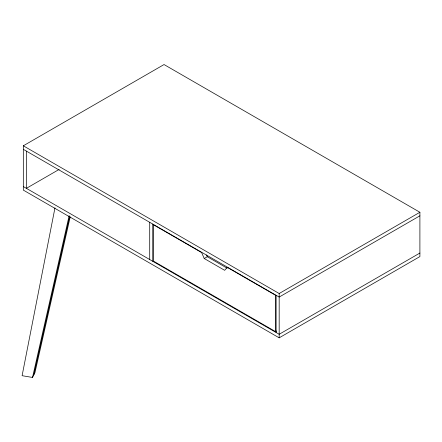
<?xml version="1.0" encoding="UTF-8"?>
<svg xmlns="http://www.w3.org/2000/svg" width="442" height="442" viewBox="0 0 442 442"><rect width="100%" height="100%" fill="white"/><g stroke="black" fill="none" stroke-linecap="round" stroke-linejoin="round"><path stroke-width="0.66" d="M54.974 207.856L22.1 375.689L32.52 377.451L34.957 372.639L70.228 216.834M32.52 377.451L69.156 215.602M33.736 375.043L69.615 216.552M23.321 145.794L164.043 64.549L419.9 212.27L419.9 256.587L279.178 337.832L23.321 190.11L23.321 145.794L279.178 293.516L419.9 212.27M59.184 169.402L26.387 188.336L26.387 151.114M276.62 331.036L275.598 331.627L153.297 261.018L153.297 224.68L201.651 252.597L204.21 258.504L207.281 256.73L227.166 268.211M419.9 215.812L279.178 297.057L23.321 149.341M419.9 253.039L279.178 334.285L23.321 186.568M204.21 258.504L224.68 270.322L227.238 267.366L275.598 295.289L275.598 331.627M206.513 254.957L207.281 256.73M279.178 293.516L279.178 337.832M276.106 295.289L276.106 332.511M152.783 224.088L152.783 261.31M149.711 222.315L149.711 259.537"/></g></svg>
